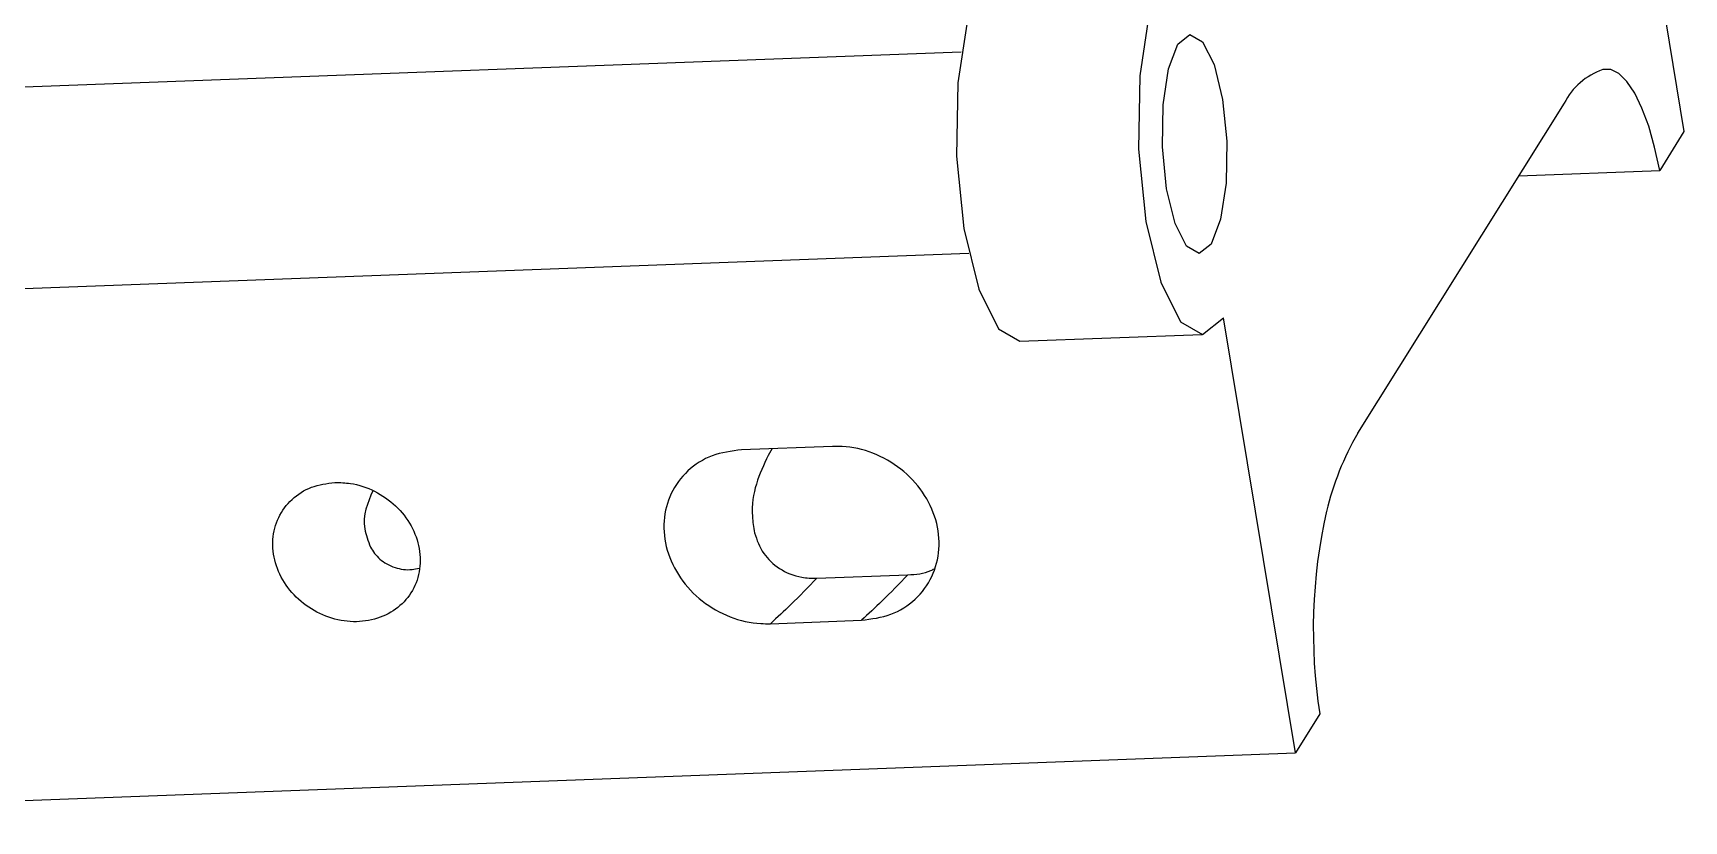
# Model space of a CAD drawing. Header units: millimetres. Extents: x -294 to 2792, y 5 to 1659.
# Drawn here: x 718.116 to 721.581, y 556.14 to 557.793 of the extents above; entities that cross this region are included whole.
import ezdxf

# ---------------------------------------------------------------- set-up
doc = ezdxf.new("R2010")
doc.units = ezdxf.units.MM
doc.layers.get('0').update_dxf_attribs({"lineweight": 18})

msp = doc.modelspace()

# ---------------------------------------------------------------- linework, layer by layer
at = {"color": 7, "linetype": 'Continuous', "lineweight": 25}
for p, q in [((721.4302, 558.499), (721.5814, 557.5864)), ((720.0642, 557.7533), (717.081, 557.6415)), ((721.3297, 557.6459), (720.8964, 556.9534)), ((721.5814, 557.5864), (721.5304, 557.5049)), ((721.2346, 557.4939), (721.5304, 557.5049)), ((717.1506, 557.2217), (720.08, 557.3315)), ((720.7658, 556.2828), (720.6145, 557.1954)), ((720.187, 557.1464), (720.569, 557.1607)), ((719.7943, 556.9259), (719.6033, 556.9188)), ((719.6677, 556.9212), (719.6591, 556.907)), ((719.7613, 556.649), (719.9523, 556.6562)), ((719.6638, 556.5537), (719.8548, 556.5609)), ((720.8167, 556.3643), (720.7658, 556.2828)), ((716.9455, 556.1397), (720.7658, 556.2828))]:
    msp.add_line(p, q, dxfattribs=at)
for points in [[(720.4935, 557.9254), (720.4591, 557.8353), (720.4392, 557.7033), (720.4367, 557.5496), (720.4521, 557.3975), (720.483, 557.2702), (720.5247, 557.1871), (720.5709, 557.1608), (720.6145, 557.1954)], [(720.1115, 557.9111), (720.0771, 557.821), (720.0571, 557.689), (720.0546, 557.5352), (720.07, 557.3832), (720.1009, 557.2559), (720.1427, 557.1728), (720.187, 557.1464)], [(720.4954, 557.4667), (720.4865, 557.5542), (720.488, 557.6426), (720.4995, 557.7185), (720.5192, 557.7703), (720.5443, 557.7902), (720.5709, 557.7751), (720.5949, 557.7273), (720.6126, 557.6541), (720.6215, 557.5667), (720.6201, 557.4783), (720.6086, 557.4024), (720.5888, 557.3505), (720.5637, 557.3306), (720.5372, 557.3458), (720.5132, 557.3935), (720.4954, 557.4667)], [(721.5304, 557.5049), (721.5197, 557.5538), (721.5073, 557.5977), (721.4932, 557.6359), (721.478, 557.6674), (721.4617, 557.6917), (721.4449, 557.7082), (721.4278, 557.7166), (721.4109, 557.7168)]]:
    msp.add_lwpolyline(points, dxfattribs=at)
for centre, radius, start, end in [((721.4591, 557.5797), 0.1453, 109.3753, 152.8986), ((721.4333, 556.6429), 0.6201, 149.9597, 166.3246), ((721.9516, 556.5399), 1.1483, 167.4418, 188.7942)]:
    msp.add_arc(centre, radius, start, end, dxfattribs=at)
for points, knots in [([(719.6033, 556.9188), (719.5821, 556.9159), (719.5398, 556.9103), (719.4879, 556.8767), (719.4521, 556.8287), (719.4368, 556.7699), (719.4437, 556.7075), (719.472, 556.6482), (719.5185, 556.5989), (719.5779, 556.5652), (719.6288, 556.5535), (719.657, 556.5537), (719.6638, 556.5537)], [0, 0, 0, 0, 0.0642331, 0.1284662, 0.1926992, 0.2569323, 0.3211654, 0.3853985, 0.4496316, 0.5138647, 0.5780977, 0.5982268, 0.5982268, 0.5982268, 0.5982268]), ([(719.6591, 556.907), (719.6407, 556.8678), (719.6183, 556.8199), (719.6285, 556.7562), (719.6303, 556.7446)], [0, 0, 0, 0, 0.1411819, 0.1725148, 0.1725148, 0.1725148, 0.1725148]), ([(719.8548, 556.5609), (719.8759, 556.5637), (719.9182, 556.5694), (719.9702, 556.603), (720.0059, 556.6509), (720.0212, 556.7097), (720.0143, 556.7722), (719.986, 556.8314), (719.9395, 556.8808), (719.8801, 556.9145), (719.8292, 556.9261), (719.801, 556.926), (719.7943, 556.9259)], [0, 0, 0, 0, 0.0642331, 0.1284662, 0.1926992, 0.2569323, 0.3211654, 0.3853985, 0.4496316, 0.5138647, 0.5780977, 0.5982268, 0.5982268, 0.5982268, 0.5982268]), ([(718.7497, 556.8501), (718.7328, 556.8478), (718.699, 556.8433), (718.6574, 556.8164), (718.6288, 556.778), (718.6166, 556.731), (718.6221, 556.681), (718.6447, 556.6336), (718.6819, 556.5941), (718.7295, 556.5671), (718.7821, 556.5554), (718.8338, 556.5606), (718.8787, 556.5819), (718.9118, 556.6169), (718.9294, 556.6618), (718.9294, 556.7115), (718.9119, 556.7603), (718.8789, 556.8028), (718.8341, 556.8339), (718.7887, 556.8492), (718.7606, 556.8498), (718.7497, 556.8501)], [0, 0, 0, 0, 0.0514123, 0.1028246, 0.1542369, 0.2056492, 0.2570615, 0.3084738, 0.359886, 0.4112983, 0.4627106, 0.5141229, 0.5655352, 0.6169475, 0.6683598, 0.7197721, 0.7711844, 0.8225967, 0.874009, 0.9254213, 0.9575994, 0.9575994, 0.9575994, 0.9575994]), ([(718.8294, 556.8328), (718.8182, 556.8075), (718.8024, 556.7719), (718.8192, 556.7274), (718.8241, 556.7144)], [0, 0, 0, 0, 0.0906584, 0.1281304, 0.1281304, 0.1281304, 0.1281304]), ([(719.6303, 556.7446), (719.6354, 556.7297), (719.6447, 556.7023), (719.6808, 556.6676), (719.7218, 556.6501), (719.7505, 556.6493), (719.7613, 556.649)], [0, 0, 0, 0, 0.0564289, 0.1033269, 0.15043, 0.1788194, 0.1788194, 0.1788194, 0.1788194]), ([(718.8241, 556.7144), (718.8297, 556.7056), (718.8411, 556.688), (718.8729, 556.6704), (718.9039, 556.6653), (718.9214, 556.6693), (718.9264, 556.6705)], [0, 0, 0, 0, 0.0380393, 0.0763963, 0.1091453, 0.1223037, 0.1223037, 0.1223037, 0.1223037]), ([(719.9523, 556.6562), (719.969, 556.6574), (719.9878, 556.6587), (720.0047, 556.6676), (720.0067, 556.6687)], [0, 0, 0, 0, 0.05032446, 0.05692105, 0.05692105, 0.05692105, 0.05692105]), ([(719.7613, 556.649), (719.7432, 556.6304), (719.7108, 556.5971), (719.6781, 556.567), (719.6638, 556.5537)], [0, 0, 0, 0, 0.0763932, 0.1364103, 0.1364103, 0.1364103, 0.1364103]), ([(719.9523, 556.6562), (719.9342, 556.6375), (719.9019, 556.6043), (719.8692, 556.5742), (719.8548, 556.5609)], [0, 0, 0, 0, 0.0763932, 0.1364103, 0.1364103, 0.1364103, 0.1364103])]:
    msp.add_open_spline(points, degree=3, knots=knots, dxfattribs=at)

doc.saveas('drawing.dxf')
